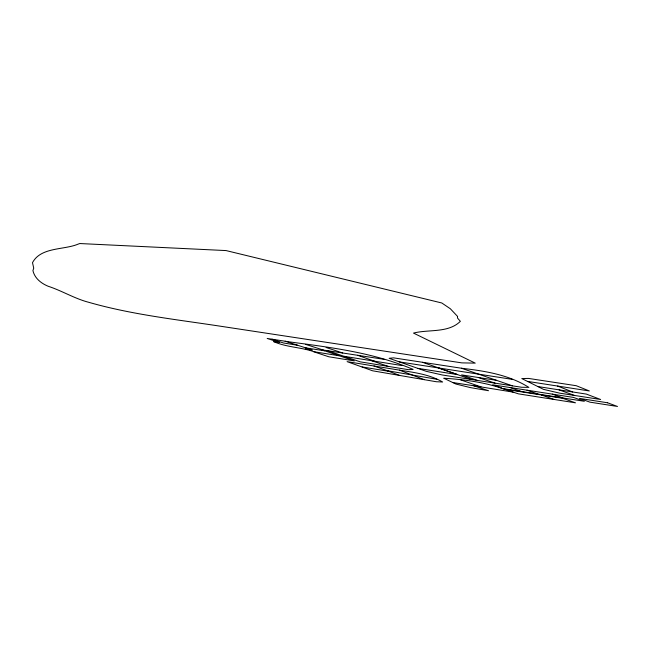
<?xml version="1.0" encoding="UTF-8"?>
<svg xmlns="http://www.w3.org/2000/svg" width="650" height="650" viewBox="0 0 650 650"><rect width="100%" height="100%" fill="white"/><g stroke="black" fill="none" stroke-linecap="round" stroke-linejoin="round"><path stroke-width="0.97" d="M473.574 385.718L513.134 392.113L518.367 393.843L575.486 402.821L562.859 398.328L504.173 389.131C484.868 382.2 464.108 379.502 443.771 378.219L455.894 384.036L470.503 387.627L488.516 390.723L473.574 385.718L453.18 382.606M323.107 350.009L321.937 349.838L354.283 360.896L328.786 356.769L316.908 352.844C302.981 347.076 287.471 347.75 273.634 341.608L279.549 342.517L267.183 338.455L289.339 341.876C331.386 347.498 373.799 352.617 413.099 369.419L408.444 369.671L360.254 361.847L327.438 350.667L323.107 350.009L305.573 344.354M461.411 368.225C484.835 370.988 508.527 374.603 528.856 387.384L521.609 387.262L442.504 375.026L426.262 371.329L389.139 358.296L393.543 357.858L461.411 368.225L512.509 385.856M327.438 350.667L384.451 359.393M527.613 381.412L589.347 390.959L576.241 385.71L528.426 378.414L521.804 378.56L543.497 389.366L559.796 393.177L600.633 399.49L586.357 394.095L538.159 386.596M512.354 379.373L399.262 361.871M285.171 341.234L305.695 347.872L324.74 350.821M477.482 380.445L461.622 374.904L496.494 380.307M502.174 388.489L584.326 401.286L573.536 397.442L492.676 384.824L501.215 387.774L498.907 387.408M305.256 348.977L312.455 350.09L305.695 347.872M417.804 368.355L457.608 374.611L471.169 379.47M344.118 356.314L401.944 365.568M313.373 351.642L339.064 355.729M399.539 370.151L347.108 361.636L372.621 370.801L436.239 381.729L442.634 382.005C429.512 374.384 414.294 372.491 399.539 370.151L424.247 379.649M297.57 345.248L283.424 342.973L271.976 339.211M362.123 366.925L388.919 371.345L399.604 375.424M436.93 379.283L387.205 370.679L373.969 366.007M342.729 353.007L326.121 347.49M504.173 389.131L513.134 392.113M495.048 383.151L478.497 377.544M388.172 366.373L371.889 360.766M374.579 361.205L357.671 355.29M460.582 379.86L481.049 386.888M438.36 367.908L457.608 374.611L422.5 362.286M526.979 390.171L538.021 394.038M541.32 394.948L553.987 399.441M510.258 387.571L520.934 391.389M552.305 394.136L562.876 397.93M574.486 395.444L559.057 389.846M387.205 370.679L388.919 371.345M572.683 391.991L557.578 386.043M457.567 316.42L457.503 318.037L460.363 321.327C448.264 333.279 428.651 329.184 413.481 333.084L475.231 363.123L461.833 362.879L222.276 326.495C177.612 319.629 132.332 314.811 88.749 302.307C74.571 298.626 62.026 290.777 48.197 286.268C41.186 283.392 34.661 278.33 32.922 270.603L33.735 268.125L32.5 262.681C40.804 246.911 63.919 250.128 78.114 244.132L79.788 243.539L226.062 250.575L441.797 302.981L450.328 308.75L457.567 316.42M607.466 402.756L579.451 398.393L589.956 402.163L617.5 406.461L607.466 402.756"/></g></svg>
